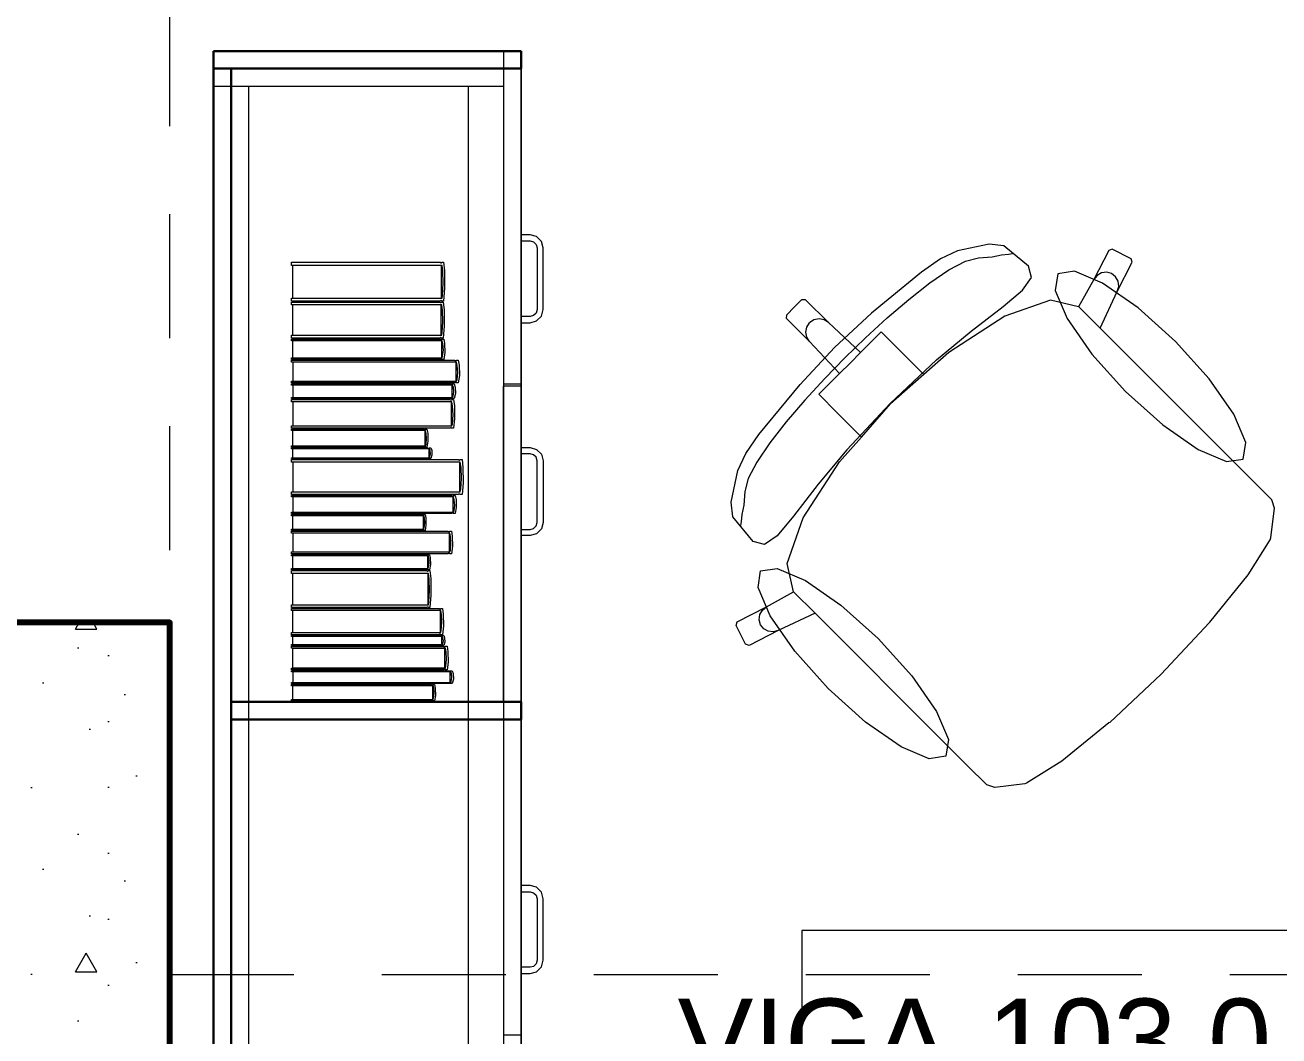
# Model space of a CAD drawing. Header units: inches. Extents: x -38 to 5698, y -33 to 92.
# Drawn here: x 129.905 to 131.331, y 30.13 to 31.279 of the extents above; entities that cross this region are included whole.
import ezdxf

# ---------------------------------------------------------------- set-up
doc = ezdxf.new("R2010")
doc.units = ezdxf.units.IN
doc.header["$MEASUREMENT"] = 0
doc.set_wipeout_variables(frame=1)
doc.linetypes.add('Hidden Line', pattern=[0.195611, 0.141111, -0.0545])
doc.linetypes.add('Wipeout_Contour', pattern=[1, 0, -1])
for name, color, linetype in [('02 _ ARQ _ ZON _ Espacio.3D', 7, 'Continuous'), ('08 _ STR _ EXT _ 06 Columnas', 7, 'Continuous'), ('08 _ STR _ EXT _ 09 Vigas', 7, 'Continuous'), ('Interior - Mobiliario', 7, 'Continuous'), ('Notas - Etiquetas', 251, 'Continuous')]:
    doc.layers.add(name, color=color, linetype=linetype)
doc.styles.add('Estilo_Generado_4', font='swisse.ttf')

msp = doc.modelspace()

# ---------------------------------------------------------------- hatches: boundary and pattern name
at = {"layer": '08 _ STR _ EXT _ 06 Columnas', "linetype": 'Continuous', "lineweight": 9}
h = msp.add_hatch(dxfattribs=at)
h.set_pattern_fill('HORMIGÓN_EN_MASA_0002', style=0, pattern_type=2)
h.set_pattern_definition([(0, (92.5, 3e-09), (0, 0.3897114), [0.024375, -0.200625]), (0, (92.6125, 0.19486), (0, 0.3897114), [0.024375, -0.200625]), (60, (92.5, 3e-09), (-0.3375, 0.1948557), [0.024375, -0.200625]), (60, (92.725, 3e-09), (-0.3375, 0.1948557), [0.024375, -0.200625]), (120, (92.5244, 3e-09), (0.3375, 0.1948557), [0.024375, -0.200625]), (120, (92.7494, 3e-09), (0.3375, 0.1948557), [0.024375, -0.200625]), (0, (92.500015, 0.0375), (0, 0.075), [0, -0.075, 0, -0.1125]), (45, (92.537515, 0.0375), (-0.05303301, 0.05303301), [0, -0.05625, 0, -0.09375])])
h.paths.add_polyline_path([(129.57, 29.7), (130.07, 29.7), (130.07, 30.6), (129.57, 30.6)])

# ---------------------------------------------------------------- linework, layer by layer
at = {"layer": '02 _ ARQ _ ZON _ Espacio.3D', "color": 254, "linetype": 'Continuous', "lineweight": 0, "flags": 128}
msp.add_lwpolyline([(136.57, 39.4), (130.07, 39.4), (130.07, 39), (129.57, 39), (129.57, 39.4), (129.37, 39.4), (129.37, 39.65), (126.5479, 39.65), (126.5479, 39.4), (123.07, 39.4), (123.07, 39), (122.845, 39), (122.845, 30.6), (123.07, 30.6), (123.07, 30.1999), (123.07, 29.75), (129.57, 29.75), (129.57, 30.6), (130.07, 30.6), (130.07, 29.75), (135.97, 29.75)], dxfattribs=at)
at = {"layer": '08 _ STR _ EXT _ 06 Columnas', "color": 7, "linetype": 'Continuous', "lineweight": 80, "flags": 128}
msp.add_lwpolyline([(129.57, 29.7), (130.07, 29.7), (130.07, 30.6), (129.57, 30.6)], close=True, dxfattribs=at)
at = {"layer": '08 _ STR _ EXT _ 09 Vigas', "color": 251, "linetype": 'Hidden Line', "lineweight": 13}
msp.add_line((130.07, 30.2), (130.07, 39.4), dxfattribs=at)
at = {"layer": 'Interior - Mobiliario', "color": 175, "linetype": 'Continuous', "lineweight": 13}
for p, q in [((130.1396, 31.23), (130.4496, 31.23)), ((130.1396, 29.77), (130.1396, 31.23)), ((130.4496, 31.23), (130.4496, 29.77)), ((130.1596, 31.21), (130.4096, 31.21)), ((130.4096, 31.21), (130.4496, 31.21)), ((130.4796, 31.041), (130.4696, 31.041)), ((130.4696, 31.041), (130.4696, 31.034)), ((130.4696, 31.034), (130.4796, 31.034)), ((130.4871, 31.039), (130.4796, 31.041)), ((130.4796, 31.034), (130.4836, 31.0329)), ((130.4836, 31.0329), (130.4865, 31.03)), ((130.4865, 31.03), (130.4876, 31.026)), ((130.4926, 31.0335), (130.4871, 31.039)), ((130.4946, 31.026), (130.4926, 31.0335)), ((131.0018, 31.0304), (130.9656, 31.0226)), ((131.0185, 31.0285), (131.0018, 31.0304)), ((130.4876, 31.026), (130.4876, 30.956)), ((130.4946, 30.956), (130.4946, 31.026)), ((130.9656, 31.0226), (130.9464, 31.0136)), ((130.9748, 31.011), (130.9896, 31.0149)), ((130.9896, 31.0149), (131.005, 31.016)), ((131.005, 31.016), (131.0158, 31.0181)), ((131.0158, 31.0181), (131.0238, 31.0189)), ((131.0464, 31.0053), (131.0185, 31.0285)), ((131.0238, 31.0189), (131.0283, 31.0197)), ((131.1377, 31.0233), (131.1208, 30.9902)), ((131.1418, 31.0247), (131.1377, 31.0233)), ((131.1632, 31.0138), (131.1418, 31.0247)), ((130.2083, 31.0062), (130.2083, 31.0097)), ((130.2083, 31.0097), (130.3774, 31.0097)), ((130.3795, 31.0062), (130.2083, 31.0062)), ((130.21, 30.9691), (130.21, 31.0062)), ((130.3774, 31.0097), (130.3776, 31.0095)), ((130.3776, 31.0095), (130.3778, 31.0092)), ((130.3778, 31.0092), (130.378, 31.0091)), ((130.378, 31.0091), (130.3783, 31.009)), ((130.3783, 31.009), (130.3785, 31.009)), ((130.3785, 31.009), (130.3788, 31.0091)), ((130.3786, 31.0062), (130.3786, 30.9691)), ((130.3788, 31.0091), (130.379, 31.0093)), ((130.379, 31.0093), (130.3792, 31.0096)), ((130.3792, 31.0096), (130.3793, 31.0097)), ((130.3793, 31.0097), (130.3812, 31.0097)), ((130.3803, 30.9996), (130.3795, 31.0062)), ((130.3812, 31.0097), (130.3822, 31)), ((130.9464, 31.0136), (130.9247, 30.9987)), ((130.9342, 30.9862), (130.956, 31.001)), ((130.956, 31.001), (130.9748, 31.011)), ((131.0498, 30.9924), (131.0464, 31.0053)), ((131.1475, 30.9767), (131.1645, 31.0098)), ((131.1645, 31.0098), (131.1632, 31.0138)), ((130.3807, 30.986), (130.3803, 30.9996)), ((130.3822, 31), (130.3824, 30.9803)), ((130.9247, 30.9987), (130.868, 30.9519)), ((130.9104, 30.9676), (130.9342, 30.9862)), ((131.0398, 30.9781), (131.0498, 30.9924)), ((131.1208, 30.9902), (131.1034, 30.9592)), ((131.1244, 30.9948), (131.1208, 30.9902)), ((131.1295, 30.9977), (131.1244, 30.9948)), ((131.1354, 30.9984), (131.1295, 30.9977)), ((131.141, 30.9969), (131.1354, 30.9984)), ((131.1456, 30.9933), (131.141, 30.9969)), ((131.1484, 30.9882), (131.1456, 30.9933)), ((131.1491, 30.9824), (131.1484, 30.9882)), ((130.3795, 30.9691), (130.38, 30.9724)), ((130.38, 30.9724), (130.3807, 30.986)), ((130.3824, 30.9803), (130.3812, 30.9655)), ((131.0175, 30.9595), (131.0398, 30.9781)), ((131.1279, 30.9349), (131.1475, 30.9767)), ((131.1475, 30.9767), (131.1491, 30.9824)), ((130.2083, 30.9655), (130.2083, 30.9691)), ((130.2083, 30.9691), (130.3795, 30.9691)), ((130.3774, 30.9655), (130.2083, 30.9655)), ((130.2083, 30.9612), (130.2083, 30.9645)), ((130.2083, 30.9645), (130.3771, 30.9645)), ((130.3791, 30.9612), (130.2083, 30.9612)), ((130.21, 30.9267), (130.21, 30.9612)), ((130.3771, 30.9645), (130.3772, 30.9643)), ((130.3772, 30.9643), (130.3775, 30.9641)), ((130.3775, 30.9657), (130.3774, 30.9655)), ((130.3777, 30.966), (130.3775, 30.9657)), ((130.3775, 30.9641), (130.3777, 30.9639)), ((130.378, 30.9662), (130.3777, 30.966)), ((130.3777, 30.9639), (130.3779, 30.9639)), ((130.3779, 30.9639), (130.3782, 30.9639)), ((130.3782, 30.9663), (130.378, 30.9662)), ((130.3785, 30.9663), (130.3782, 30.9663)), ((130.3782, 30.9639), (130.3784, 30.964)), ((130.3783, 30.9612), (130.3783, 30.9267)), ((130.3784, 30.964), (130.3787, 30.9641)), ((130.3787, 30.9662), (130.3785, 30.9663)), ((130.379, 30.966), (130.3787, 30.9662)), ((130.3787, 30.9641), (130.3789, 30.9644)), ((130.3789, 30.9644), (130.379, 30.9645)), ((130.3792, 30.9658), (130.379, 30.966)), ((130.379, 30.9645), (130.3809, 30.9645)), ((130.3799, 30.9551), (130.3791, 30.9612)), ((130.3793, 30.9655), (130.3792, 30.9658)), ((130.3812, 30.9655), (130.3793, 30.9655)), ((130.3809, 30.9645), (130.3818, 30.9555)), ((130.7715, 30.9501), (130.78, 30.9586)), ((130.7885, 30.9671), (130.78, 30.9586)), ((130.7928, 30.9672), (130.7885, 30.9671)), ((130.8189, 30.9411), (130.7928, 30.9672)), ((130.8856, 30.9464), (130.9104, 30.9676)), ((130.9813, 30.9315), (131.0175, 30.9595)), ((131.0715, 30.9667), (131.0195, 30.9483)), ((131.1034, 30.9592), (131.0715, 30.9667)), ((131.1037, 30.9592), (131.1034, 30.9592)), ((131.1037, 30.9592), (131.1279, 30.9349)), ((130.3804, 30.9424), (130.3799, 30.9551)), ((130.3818, 30.9555), (130.382, 30.9371)), ((130.4796, 30.948), (130.4696, 30.948)), ((130.4696, 30.948), (130.4696, 30.941)), ((130.4836, 30.9491), (130.4796, 30.948)), ((130.4865, 30.952), (130.4836, 30.9491)), ((130.4876, 30.956), (130.4865, 30.952)), ((130.4871, 30.943), (130.4926, 30.9485)), ((130.4926, 30.9485), (130.4946, 30.956)), ((130.7714, 30.9458), (130.7715, 30.9501)), ((130.7975, 30.9197), (130.7714, 30.9458)), ((130.8025, 30.9442), (130.7976, 30.941)), ((130.8083, 30.9454), (130.8025, 30.9442)), ((130.814, 30.9443), (130.8083, 30.9454)), ((130.8189, 30.9411), (130.814, 30.9443)), ((130.868, 30.9519), (130.8258, 30.9128)), ((130.861, 30.9239), (130.8856, 30.9464)), ((131.0195, 30.9483), (130.9557, 30.907)), ((130.3791, 30.9267), (130.3797, 30.9298)), ((130.3797, 30.9298), (130.3804, 30.9424)), ((130.382, 30.9371), (130.3809, 30.9234)), ((130.4696, 30.941), (130.4796, 30.941)), ((130.4796, 30.941), (130.4871, 30.943)), ((130.7932, 30.9303), (130.7943, 30.9361)), ((130.7943, 30.9246), (130.7932, 30.9303)), ((130.7943, 30.9361), (130.7976, 30.941)), ((130.8554, 30.9071), (130.8189, 30.9411)), ((130.879, 30.9307), (130.8554, 30.9071)), ((130.9002, 30.9096), (130.879, 30.9307)), ((130.942, 30.8988), (130.9813, 30.9315)), ((131.2758, 30.7871), (131.1279, 30.9349)), ((130.2083, 30.9234), (130.2083, 30.9267)), ((130.2083, 30.9267), (130.3791, 30.9267)), ((130.3771, 30.9234), (130.2083, 30.9234)), ((130.2083, 30.9205), (130.2083, 30.9224)), ((130.2083, 30.9224), (130.3777, 30.9224)), ((130.3797, 30.9205), (130.2083, 30.9205)), ((130.21, 30.9011), (130.21, 30.9205)), ((130.3772, 30.9235), (130.3771, 30.9234)), ((130.3774, 30.9238), (130.3772, 30.9235)), ((130.3776, 30.924), (130.3774, 30.9238)), ((130.3779, 30.9241), (130.3776, 30.924)), ((130.3777, 30.9224), (130.3778, 30.9223)), ((130.3778, 30.9223), (130.378, 30.9221)), ((130.3781, 30.9241), (130.3779, 30.9241)), ((130.378, 30.9221), (130.3783, 30.922)), ((130.3784, 30.924), (130.3781, 30.9241)), ((130.3783, 30.922), (130.3785, 30.922)), ((130.3786, 30.9238), (130.3784, 30.924)), ((130.3785, 30.922), (130.3788, 30.922)), ((130.3789, 30.9236), (130.3786, 30.9238)), ((130.3788, 30.922), (130.379, 30.9221)), ((130.379, 30.9234), (130.3789, 30.9236)), ((130.3789, 30.9205), (130.3789, 30.9011)), ((130.3809, 30.9234), (130.379, 30.9234)), ((130.379, 30.9221), (130.3793, 30.9222)), ((130.3793, 30.9222), (130.3795, 30.9223)), ((130.3795, 30.9223), (130.3796, 30.9224)), ((130.3796, 30.9224), (130.3815, 30.9224)), ((130.3805, 30.9171), (130.3797, 30.9205)), ((130.381, 30.91), (130.3805, 30.9171)), ((130.3815, 30.9224), (130.3824, 30.9173)), ((130.3824, 30.9173), (130.3826, 30.907)), ((130.7975, 30.9197), (130.7943, 30.9246)), ((130.8315, 30.8832), (130.7975, 30.9197)), ((130.8375, 30.9011), (130.861, 30.9239)), ((130.2083, 30.8993), (130.2083, 30.9011)), ((130.2083, 30.9011), (130.3797, 30.9011)), ((130.3797, 30.9011), (130.3802, 30.9029)), ((130.3802, 30.9029), (130.381, 30.91)), ((130.3826, 30.907), (130.3815, 30.8993)), ((130.7867, 30.8706), (130.8258, 30.9128)), ((130.8375, 30.9011), (130.8147, 30.8776)), ((130.8554, 30.9071), (130.8435, 30.8951)), ((130.9276, 30.8822), (130.9002, 30.9096)), ((130.9557, 30.907), (130.9276, 30.8822)), ((130.3777, 30.8993), (130.2083, 30.8993)), ((130.2083, 30.8962), (130.2083, 30.8983)), ((130.2083, 30.8983), (130.3938, 30.8983)), ((130.3961, 30.8962), (130.2083, 30.8962)), ((130.2102, 30.8746), (130.2102, 30.8962)), ((130.3778, 30.8994), (130.3777, 30.8993)), ((130.378, 30.8995), (130.3778, 30.8994)), ((130.3782, 30.8996), (130.378, 30.8995)), ((130.3785, 30.8997), (130.3782, 30.8996)), ((130.3787, 30.8997), (130.3785, 30.8997)), ((130.379, 30.8996), (130.3787, 30.8997)), ((130.3792, 30.8995), (130.379, 30.8996)), ((130.3794, 30.8994), (130.3792, 30.8995)), ((130.3796, 30.8993), (130.3794, 30.8994)), ((130.3815, 30.8993), (130.3796, 30.8993)), ((130.3938, 30.8983), (130.3939, 30.8982)), ((130.3939, 30.8982), (130.3942, 30.898)), ((130.3942, 30.898), (130.3945, 30.8979)), ((130.3945, 30.8979), (130.3947, 30.8979)), ((130.3947, 30.8979), (130.395, 30.8979)), ((130.395, 30.8979), (130.3953, 30.8979)), ((130.3951, 30.8962), (130.3951, 30.8746)), ((130.3953, 30.8979), (130.3955, 30.898)), ((130.3955, 30.898), (130.3958, 30.8982)), ((130.3958, 30.8982), (130.3959, 30.8983)), ((130.3959, 30.8983), (130.398, 30.8983)), ((130.3969, 30.8924), (130.3961, 30.8962)), ((130.3974, 30.8845), (130.3969, 30.8924)), ((130.398, 30.8983), (130.399, 30.8926)), ((130.399, 30.8926), (130.3992, 30.8811)), ((130.8315, 30.8832), (130.8435, 30.8951)), ((130.8893, 30.8493), (130.942, 30.8988)), ((130.2083, 30.8725), (130.2083, 30.8746)), ((130.2083, 30.8746), (130.3961, 30.8746)), ((130.3938, 30.8725), (130.2083, 30.8725)), ((130.3939, 30.8726), (130.3938, 30.8725)), ((130.3941, 30.8728), (130.3939, 30.8726)), ((130.3944, 30.8729), (130.3941, 30.8728)), ((130.3947, 30.873), (130.3944, 30.8729)), ((130.395, 30.873), (130.3947, 30.873)), ((130.3952, 30.8729), (130.395, 30.873)), ((130.3955, 30.8728), (130.3952, 30.8729)), ((130.3957, 30.8727), (130.3955, 30.8728)), ((130.3959, 30.8725), (130.3957, 30.8727)), ((130.398, 30.8725), (130.3959, 30.8725)), ((130.3961, 30.8746), (130.3966, 30.8766)), ((130.3966, 30.8766), (130.3974, 30.8845)), ((130.3992, 30.8811), (130.398, 30.8725)), ((130.8147, 30.8776), (130.7922, 30.853)), ((130.8079, 30.8596), (130.8315, 30.8832)), ((130.9276, 30.8822), (130.8897, 30.8489)), ((130.2083, 30.8702), (130.2083, 30.8715)), ((130.2083, 30.8715), (130.3893, 30.8715)), ((130.3916, 30.8702), (130.2083, 30.8702)), ((130.2101, 30.8561), (130.2101, 30.8702)), ((130.3893, 30.8715), (130.3895, 30.8715)), ((130.3895, 30.8715), (130.3897, 30.8714)), ((130.3897, 30.8714), (130.39, 30.8713)), ((130.39, 30.8713), (130.3903, 30.8713)), ((130.3903, 30.8713), (130.3905, 30.8713)), ((130.3905, 30.8713), (130.3908, 30.8713)), ((130.3906, 30.8702), (130.3906, 30.8561)), ((130.3908, 30.8713), (130.3911, 30.8714)), ((130.3911, 30.8714), (130.3913, 30.8715)), ((130.3913, 30.8715), (130.3914, 30.8715)), ((130.3914, 30.8715), (130.3934, 30.8715)), ((130.3924, 30.8677), (130.3916, 30.8702)), ((130.3921, 30.8574), (130.3929, 30.8625)), ((130.3929, 30.8625), (130.3924, 30.8677)), ((130.3934, 30.8715), (130.3944, 30.8679)), ((130.3947, 30.8604), (130.3934, 30.8548)), ((130.3944, 30.8679), (130.3947, 30.8604)), ((130.4696, 30.871), (130.4496, 30.871)), ((130.4696, 30.869), (130.4496, 30.869)), ((130.7398, 30.8139), (130.7867, 30.8706)), ((130.829, 30.8384), (130.8079, 30.8596)), ((130.2083, 30.8548), (130.2083, 30.8561)), ((130.2083, 30.8561), (130.3916, 30.8561)), ((130.3893, 30.8548), (130.2083, 30.8548)), ((130.2083, 30.8512), (130.2083, 30.8538)), ((130.2083, 30.8538), (130.3886, 30.8538)), ((130.3908, 30.8512), (130.2083, 30.8512)), ((130.2101, 30.8236), (130.2101, 30.8512)), ((130.3886, 30.8538), (130.3887, 30.8536)), ((130.3887, 30.8536), (130.3889, 30.8534)), ((130.3889, 30.8534), (130.3892, 30.8533)), ((130.3892, 30.8533), (130.3895, 30.8532)), ((130.3895, 30.8548), (130.3893, 30.8548)), ((130.3897, 30.855), (130.3895, 30.8548)), ((130.3895, 30.8532), (130.3897, 30.8532)), ((130.3899, 30.855), (130.3897, 30.855)), ((130.3897, 30.8532), (130.39, 30.8533)), ((130.3898, 30.8512), (130.3898, 30.8236)), ((130.3902, 30.8551), (130.3899, 30.855)), ((130.39, 30.8533), (130.3903, 30.8535)), ((130.3905, 30.8551), (130.3902, 30.8551)), ((130.3903, 30.8535), (130.3905, 30.8537)), ((130.3908, 30.855), (130.3905, 30.8551)), ((130.3905, 30.8537), (130.3906, 30.8538)), ((130.3906, 30.8538), (130.3926, 30.8538)), ((130.391, 30.855), (130.3908, 30.855)), ((130.3916, 30.8462), (130.3908, 30.8512)), ((130.3912, 30.8549), (130.391, 30.855)), ((130.3914, 30.8548), (130.3912, 30.8549)), ((130.3934, 30.8548), (130.3914, 30.8548)), ((130.3916, 30.8561), (130.3921, 30.8574)), ((130.3921, 30.8362), (130.3916, 30.8462)), ((130.3926, 30.8538), (130.3936, 30.8466)), ((130.3936, 30.8466), (130.3938, 30.8319)), ((130.7922, 30.853), (130.771, 30.8282)), ((130.8893, 30.8493), (130.8398, 30.7966)), ((130.8564, 30.811), (130.8897, 30.8489)), ((130.3913, 30.8261), (130.3921, 30.8362)), ((130.3938, 30.8319), (130.3926, 30.821)), ((130.8564, 30.811), (130.829, 30.8384)), ((130.2083, 30.821), (130.2083, 30.8236)), ((130.2083, 30.8236), (130.3908, 30.8236)), ((130.3886, 30.821), (130.2083, 30.821)), ((130.2083, 30.8184), (130.2083, 30.82)), ((130.2083, 30.82), (130.359, 30.82)), ((130.3608, 30.8184), (130.2083, 30.8184)), ((130.2098, 30.8012), (130.2098, 30.8184)), ((130.359, 30.82), (130.3591, 30.8199)), ((130.3591, 30.8199), (130.3593, 30.8198)), ((130.3593, 30.8198), (130.3595, 30.8197)), ((130.3595, 30.8197), (130.3598, 30.8196)), ((130.3598, 30.8196), (130.36, 30.8196)), ((130.36, 30.8196), (130.3602, 30.8197)), ((130.3601, 30.8184), (130.3601, 30.8012)), ((130.3602, 30.8197), (130.3604, 30.8198)), ((130.3604, 30.8198), (130.3606, 30.8199)), ((130.3606, 30.8199), (130.3607, 30.82)), ((130.3607, 30.82), (130.3624, 30.82)), ((130.3615, 30.8153), (130.3608, 30.8184)), ((130.3619, 30.809), (130.3615, 30.8153)), ((130.3624, 30.82), (130.3632, 30.8155)), ((130.3632, 30.8155), (130.3634, 30.8064)), ((130.3887, 30.8211), (130.3886, 30.821)), ((130.3889, 30.8213), (130.3887, 30.8211)), ((130.3891, 30.8215), (130.3889, 30.8213)), ((130.3894, 30.8215), (130.3891, 30.8215)), ((130.3897, 30.8215), (130.3894, 30.8215)), ((130.3899, 30.8215), (130.3897, 30.8215)), ((130.3902, 30.8213), (130.3899, 30.8215)), ((130.3904, 30.8212), (130.3902, 30.8213)), ((130.3906, 30.821), (130.3904, 30.8212)), ((130.3926, 30.821), (130.3906, 30.821)), ((130.3908, 30.8236), (130.3913, 30.8261)), ((130.771, 30.8282), (130.7524, 30.8044)), ((130.2083, 30.7996), (130.2083, 30.8012)), ((130.2083, 30.8012), (130.3608, 30.8012)), ((130.3608, 30.8012), (130.3613, 30.8028)), ((130.3613, 30.8028), (130.3619, 30.809)), ((130.3634, 30.8064), (130.3624, 30.7996)), ((130.7249, 30.7922), (130.7398, 30.8139)), ((130.7524, 30.8044), (130.7376, 30.7826)), ((130.8316, 30.7829), (130.8564, 30.811)), ((130.359, 30.7996), (130.2083, 30.7996)), ((130.2083, 30.7976), (130.2083, 30.7986)), ((130.2083, 30.7986), (130.3634, 30.7986)), ((130.3653, 30.7976), (130.2083, 30.7976)), ((130.2083, 30.7866), (130.2083, 30.7875)), ((130.2083, 30.7875), (130.3653, 30.7875)), ((130.3634, 30.7866), (130.2083, 30.7866)), ((130.2098, 30.7875), (130.2098, 30.7976)), ((130.3591, 30.7997), (130.359, 30.7996)), ((130.3593, 30.7998), (130.3591, 30.7997)), ((130.3595, 30.7999), (130.3593, 30.7998)), ((130.3597, 30.7999), (130.3595, 30.7999)), ((130.3599, 30.7999), (130.3597, 30.7999)), ((130.3602, 30.7999), (130.3599, 30.7999)), ((130.3604, 30.7998), (130.3602, 30.7999)), ((130.3606, 30.7997), (130.3604, 30.7998)), ((130.3607, 30.7996), (130.3606, 30.7997)), ((130.3624, 30.7996), (130.3607, 30.7996)), ((130.3634, 30.7986), (130.3635, 30.7985)), ((130.3635, 30.7866), (130.3634, 30.7866)), ((130.3635, 30.7985), (130.3637, 30.7985)), ((130.3637, 30.7867), (130.3635, 30.7866)), ((130.3637, 30.7985), (130.364, 30.7984)), ((130.3639, 30.7867), (130.3637, 30.7867)), ((130.3641, 30.7868), (130.3639, 30.7867)), ((130.364, 30.7984), (130.3642, 30.7984)), ((130.3644, 30.7868), (130.3641, 30.7868)), ((130.3642, 30.7984), (130.3644, 30.7984)), ((130.3644, 30.7984), (130.3647, 30.7984)), ((130.3646, 30.7867), (130.3644, 30.7868)), ((130.3645, 30.7976), (130.3645, 30.7875)), ((130.3648, 30.7867), (130.3646, 30.7867)), ((130.3647, 30.7984), (130.3649, 30.7985)), ((130.365, 30.7866), (130.3648, 30.7867)), ((130.3649, 30.7985), (130.3651, 30.7986)), ((130.3652, 30.7866), (130.365, 30.7866)), ((130.3651, 30.7986), (130.3652, 30.7986)), ((130.3652, 30.7986), (130.3669, 30.7986)), ((130.3669, 30.7866), (130.3652, 30.7866)), ((130.366, 30.7958), (130.3653, 30.7976)), ((130.3653, 30.7875), (130.3658, 30.7884)), ((130.3658, 30.7884), (130.3664, 30.7921)), ((130.3664, 30.7921), (130.366, 30.7958)), ((130.3669, 30.7986), (130.3678, 30.796)), ((130.3679, 30.7906), (130.3669, 30.7866)), ((130.3678, 30.796), (130.3679, 30.7906)), ((130.4696, 30.799), (130.4796, 30.799)), ((130.4696, 30.792), (130.4696, 30.799)), ((130.4796, 30.792), (130.4696, 30.792)), ((130.4796, 30.799), (130.4871, 30.797)), ((130.4836, 30.7909), (130.4796, 30.792)), ((130.4865, 30.788), (130.4836, 30.7909)), ((130.4876, 30.784), (130.4865, 30.788)), ((130.4871, 30.797), (130.4926, 30.7915)), ((130.4926, 30.7915), (130.4946, 30.784)), ((130.716, 30.773), (130.7249, 30.7922)), ((130.8398, 30.7966), (130.8071, 30.7573)), ((131.3013, 30.7616), (131.2758, 30.7871)), ((130.2083, 30.7824), (130.2083, 30.7856)), ((130.2083, 30.7856), (130.398, 30.7856)), ((130.4003, 30.7824), (130.2083, 30.7824)), ((130.2102, 30.7487), (130.2102, 30.7824)), ((130.398, 30.7856), (130.3982, 30.7854)), ((130.3982, 30.7854), (130.3984, 30.7851)), ((130.3984, 30.7851), (130.3987, 30.785)), ((130.3987, 30.785), (130.399, 30.7849)), ((130.399, 30.7849), (130.3993, 30.7849)), ((130.3993, 30.7849), (130.3995, 30.785)), ((130.3994, 30.7824), (130.3994, 30.7487)), ((130.3995, 30.785), (130.3998, 30.7852)), ((130.3998, 30.7852), (130.4, 30.7854)), ((130.4, 30.7854), (130.4002, 30.7856)), ((130.4002, 30.7856), (130.4023, 30.7856)), ((130.4012, 30.7764), (130.4003, 30.7824)), ((130.4017, 30.764), (130.4012, 30.7764)), ((130.4023, 30.7856), (130.4033, 30.7768)), ((130.4033, 30.7768), (130.4036, 30.7589)), ((130.4876, 30.714), (130.4876, 30.784)), ((130.4946, 30.784), (130.4946, 30.714)), ((130.7082, 30.7368), (130.716, 30.773)), ((130.7376, 30.7826), (130.7276, 30.7637)), ((130.7903, 30.7191), (130.8316, 30.7829)), ((130.4009, 30.7518), (130.4017, 30.764)), ((130.4036, 30.7589), (130.4023, 30.7455)), ((130.7276, 30.7637), (130.7237, 30.749)), ((131.3232, 30.7396), (131.3013, 30.7616)), ((130.2083, 30.7455), (130.2083, 30.7487)), ((130.2083, 30.7487), (130.4003, 30.7487)), ((130.398, 30.7455), (130.2083, 30.7455)), ((130.2083, 30.7429), (130.2083, 30.7445)), ((130.2083, 30.7445), (130.3904, 30.7445)), ((130.3904, 30.7445), (130.3906, 30.7444)), ((130.3906, 30.7444), (130.3908, 30.7443)), ((130.3908, 30.7443), (130.3911, 30.7442)), ((130.3911, 30.7442), (130.3913, 30.7442)), ((130.3913, 30.7442), (130.3916, 30.7442)), ((130.3916, 30.7442), (130.3919, 30.7442)), ((130.3919, 30.7442), (130.3921, 30.7443)), ((130.3921, 30.7443), (130.3924, 30.7444)), ((130.3924, 30.7444), (130.3925, 30.7445)), ((130.3925, 30.7445), (130.3945, 30.7445)), ((130.3945, 30.7445), (130.3955, 30.74)), ((130.3981, 30.7457), (130.398, 30.7455)), ((130.3984, 30.7459), (130.3981, 30.7457)), ((130.3986, 30.7461), (130.3984, 30.7459)), ((130.3989, 30.7462), (130.3986, 30.7461)), ((130.3992, 30.7462), (130.3989, 30.7462)), ((130.3995, 30.7461), (130.3992, 30.7462)), ((130.3997, 30.746), (130.3995, 30.7461)), ((130.4, 30.7457), (130.3997, 30.746)), ((130.4002, 30.7455), (130.4, 30.7457)), ((130.4023, 30.7455), (130.4002, 30.7455)), ((130.4003, 30.7487), (130.4009, 30.7518)), ((130.7237, 30.749), (130.7226, 30.7336)), ((130.8071, 30.7573), (130.7791, 30.7211)), ((130.3926, 30.7429), (130.2083, 30.7429)), ((130.2101, 30.7257), (130.2101, 30.7429)), ((130.3917, 30.7429), (130.3917, 30.7257)), ((130.3935, 30.7398), (130.3926, 30.7429)), ((130.3932, 30.7273), (130.394, 30.7335)), ((130.394, 30.7335), (130.3935, 30.7398)), ((130.3957, 30.7309), (130.3945, 30.7241)), ((130.3955, 30.74), (130.3957, 30.7309)), ((130.7101, 30.7201), (130.7082, 30.7368)), ((130.7226, 30.7336), (130.7205, 30.7228)), ((131.3221, 30.6964), (131.3261, 30.7303)), ((131.3261, 30.7303), (131.3232, 30.7396)), ((130.2083, 30.7241), (130.2083, 30.7257)), ((130.2083, 30.7257), (130.3926, 30.7257)), ((130.3904, 30.7241), (130.2083, 30.7241)), ((130.2083, 30.7216), (130.2083, 30.7231)), ((130.2083, 30.7231), (130.3569, 30.7231)), ((130.3587, 30.7216), (130.2083, 30.7216)), ((130.2098, 30.7063), (130.2098, 30.7216)), ((130.3569, 30.7231), (130.357, 30.723)), ((130.357, 30.723), (130.3572, 30.7229)), ((130.3572, 30.7229), (130.3574, 30.7228)), ((130.3574, 30.7228), (130.3576, 30.7228)), ((130.3576, 30.7228), (130.3579, 30.7228)), ((130.3579, 30.7228), (130.3581, 30.7228)), ((130.3579, 30.7216), (130.3579, 30.7063)), ((130.3581, 30.7228), (130.3583, 30.7229)), ((130.3583, 30.7229), (130.3585, 30.723)), ((130.3585, 30.723), (130.3586, 30.7231)), ((130.3586, 30.7231), (130.3602, 30.7231)), ((130.3594, 30.7189), (130.3587, 30.7216)), ((130.3598, 30.7133), (130.3594, 30.7189)), ((130.3602, 30.7231), (130.361, 30.7191)), ((130.361, 30.7191), (130.3612, 30.7109)), ((130.3905, 30.7241), (130.3904, 30.7241)), ((130.3907, 30.7243), (130.3905, 30.7241)), ((130.391, 30.7244), (130.3907, 30.7243)), ((130.3913, 30.7244), (130.391, 30.7244)), ((130.3915, 30.7244), (130.3913, 30.7244)), ((130.3918, 30.7244), (130.3915, 30.7244)), ((130.3921, 30.7243), (130.3918, 30.7244)), ((130.3923, 30.7242), (130.3921, 30.7243)), ((130.3925, 30.7241), (130.3923, 30.7242)), ((130.3945, 30.7241), (130.3925, 30.7241)), ((130.3926, 30.7257), (130.3932, 30.7273)), ((130.7333, 30.6922), (130.7101, 30.7201)), ((130.7205, 30.7228), (130.7197, 30.7148)), ((130.7791, 30.7211), (130.7605, 30.6988)), ((130.7719, 30.6671), (130.7903, 30.7191)), ((130.2083, 30.7049), (130.2083, 30.7063)), ((130.2083, 30.7063), (130.3587, 30.7063)), ((130.3569, 30.7049), (130.2083, 30.7049)), ((130.2083, 30.7018), (130.2083, 30.7039)), ((130.2083, 30.7039), (130.3862, 30.7039)), ((130.3884, 30.7018), (130.2083, 30.7018)), ((130.2101, 30.6803), (130.2101, 30.7018)), ((130.357, 30.7049), (130.3569, 30.7049)), ((130.3572, 30.7051), (130.357, 30.7049)), ((130.3574, 30.7051), (130.3572, 30.7051)), ((130.3576, 30.7052), (130.3574, 30.7051)), ((130.3578, 30.7052), (130.3576, 30.7052)), ((130.358, 30.7051), (130.3578, 30.7052)), ((130.3582, 30.7051), (130.358, 30.7051)), ((130.3584, 30.705), (130.3582, 30.7051)), ((130.3586, 30.7049), (130.3584, 30.705)), ((130.3602, 30.7049), (130.3586, 30.7049)), ((130.3587, 30.7063), (130.3591, 30.7077)), ((130.3591, 30.7077), (130.3598, 30.7133)), ((130.3612, 30.7109), (130.3602, 30.7049)), ((130.3862, 30.7039), (130.3864, 30.7037)), ((130.3864, 30.7037), (130.3866, 30.7036)), ((130.3866, 30.7036), (130.3869, 30.7035)), ((130.3869, 30.7035), (130.3872, 30.7034)), ((130.3872, 30.7034), (130.3874, 30.7034)), ((130.3874, 30.7034), (130.3877, 30.7035)), ((130.3875, 30.7018), (130.3875, 30.6803)), ((130.3877, 30.7035), (130.3879, 30.7036)), ((130.3879, 30.7036), (130.3882, 30.7038)), ((130.3882, 30.7038), (130.3883, 30.7039)), ((130.3883, 30.7039), (130.3902, 30.7039)), ((130.3893, 30.698), (130.3884, 30.7018)), ((130.3902, 30.7039), (130.3912, 30.6982)), ((130.4696, 30.706), (130.4796, 30.706)), ((130.4696, 30.699), (130.4696, 30.706)), ((130.4796, 30.706), (130.4836, 30.7071)), ((130.4871, 30.701), (130.4796, 30.699)), ((130.4836, 30.7071), (130.4865, 30.71)), ((130.4865, 30.71), (130.4876, 30.714)), ((130.4926, 30.7065), (130.4871, 30.701)), ((130.4946, 30.714), (130.4926, 30.7065)), ((130.7197, 30.7148), (130.7189, 30.7103)), ((130.389, 30.6822), (130.3897, 30.6901)), ((130.3897, 30.6901), (130.3893, 30.698)), ((130.3915, 30.6868), (130.3902, 30.6782)), ((130.3912, 30.6982), (130.3915, 30.6868)), ((130.4796, 30.699), (130.4696, 30.699)), ((130.7462, 30.6888), (130.7333, 30.6922)), ((130.7605, 30.6988), (130.7462, 30.6888)), ((131.2963, 30.6542), (131.3212, 30.6943)), ((131.3212, 30.6943), (131.3221, 30.6964)), ((130.2083, 30.6782), (130.2083, 30.6803)), ((130.2083, 30.6803), (130.3884, 30.6803)), ((130.3862, 30.6782), (130.2083, 30.6782)), ((130.2083, 30.6759), (130.2083, 30.6772)), ((130.2083, 30.6772), (130.3619, 30.6772)), ((130.3637, 30.6759), (130.2083, 30.6759)), ((130.2098, 30.6616), (130.2098, 30.6759)), ((130.3619, 30.6772), (130.362, 30.6771)), ((130.362, 30.6771), (130.3622, 30.677)), ((130.3622, 30.677), (130.3624, 30.677)), ((130.3624, 30.677), (130.3626, 30.6769)), ((130.3626, 30.6769), (130.3629, 30.6769)), ((130.3629, 30.6769), (130.3631, 30.677)), ((130.363, 30.6759), (130.363, 30.6616)), ((130.3631, 30.677), (130.3633, 30.677)), ((130.3633, 30.677), (130.3635, 30.6772)), ((130.3635, 30.6772), (130.3636, 30.6772)), ((130.3636, 30.6772), (130.3653, 30.6772)), ((130.3645, 30.6733), (130.3637, 30.6759)), ((130.3649, 30.6681), (130.3645, 30.6733)), ((130.3653, 30.6772), (130.3662, 30.6735)), ((130.3662, 30.6735), (130.3664, 30.6659)), ((130.3864, 30.6783), (130.3862, 30.6782)), ((130.3866, 30.6785), (130.3864, 30.6783)), ((130.3868, 30.6786), (130.3866, 30.6785)), ((130.3871, 30.6786), (130.3868, 30.6786)), ((130.3874, 30.6786), (130.3871, 30.6786)), ((130.3876, 30.6786), (130.3874, 30.6786)), ((130.3879, 30.6785), (130.3876, 30.6786)), ((130.3881, 30.6784), (130.3879, 30.6785)), ((130.3883, 30.6782), (130.3881, 30.6784)), ((130.3902, 30.6782), (130.3883, 30.6782)), ((130.3884, 30.6803), (130.389, 30.6822)), ((130.2083, 30.6602), (130.2083, 30.6616)), ((130.2083, 30.6616), (130.3637, 30.6616)), ((130.3619, 30.6602), (130.2083, 30.6602)), ((130.2083, 30.6559), (130.2083, 30.6592)), ((130.2083, 30.6592), (130.3622, 30.6592)), ((130.362, 30.6603), (130.3619, 30.6602)), ((130.3621, 30.6604), (130.362, 30.6603)), ((130.3624, 30.6605), (130.3621, 30.6604)), ((130.3622, 30.6592), (130.3624, 30.659)), ((130.3626, 30.6605), (130.3624, 30.6605)), ((130.3624, 30.659), (130.3626, 30.6588)), ((130.3628, 30.6605), (130.3626, 30.6605)), ((130.3626, 30.6588), (130.3628, 30.6586)), ((130.3631, 30.6605), (130.3628, 30.6605)), ((130.3628, 30.6586), (130.363, 30.6585)), ((130.363, 30.6585), (130.3633, 30.6585)), ((130.3633, 30.6604), (130.3631, 30.6605)), ((130.3635, 30.6603), (130.3633, 30.6604)), ((130.3633, 30.6585), (130.3635, 30.6586)), ((130.3636, 30.6602), (130.3635, 30.6603)), ((130.3635, 30.6586), (130.3637, 30.6588)), ((130.3653, 30.6602), (130.3636, 30.6602)), ((130.3637, 30.6616), (130.3642, 30.6629)), ((130.3637, 30.6588), (130.3639, 30.6591)), ((130.3639, 30.6591), (130.364, 30.6592)), ((130.364, 30.6592), (130.3657, 30.6592)), ((130.3642, 30.6629), (130.3649, 30.6681)), ((130.3664, 30.6659), (130.3653, 30.6602)), ((130.3657, 30.6592), (130.3666, 30.65)), ((130.7794, 30.6351), (130.7719, 30.6671)), ((130.3641, 30.6559), (130.2083, 30.6559)), ((130.2098, 30.6204), (130.2098, 30.6559)), ((130.3633, 30.6559), (130.3633, 30.6204)), ((130.3648, 30.6495), (130.3641, 30.6559)), ((130.3652, 30.6366), (130.3648, 30.6495)), ((130.3666, 30.65), (130.3668, 30.6311)), ((131.2527, 30.6006), (131.2963, 30.6542)), ((130.3646, 30.6236), (130.3652, 30.6366)), ((130.3668, 30.6311), (130.3657, 30.617)), ((130.7484, 30.6178), (130.7794, 30.6351)), ((130.7794, 30.6349), (130.7794, 30.6351)), ((130.7794, 30.6349), (130.8037, 30.6107)), ((130.2083, 30.617), (130.2083, 30.6204)), ((130.2083, 30.6204), (130.3641, 30.6204)), ((130.3622, 30.617), (130.2083, 30.617)), ((130.2083, 30.6137), (130.2083, 30.616)), ((130.2083, 30.616), (130.3761, 30.616)), ((130.3623, 30.6172), (130.3622, 30.617)), ((130.3625, 30.6175), (130.3623, 30.6172)), ((130.3627, 30.6176), (130.3625, 30.6175)), ((130.363, 30.6177), (130.3627, 30.6176)), ((130.3632, 30.6177), (130.363, 30.6177)), ((130.3634, 30.6177), (130.3632, 30.6177)), ((130.3637, 30.6175), (130.3634, 30.6177)), ((130.3639, 30.6173), (130.3637, 30.6175)), ((130.364, 30.617), (130.3639, 30.6173)), ((130.3657, 30.617), (130.364, 30.617)), ((130.3641, 30.6204), (130.3646, 30.6236)), ((130.3761, 30.616), (130.3762, 30.6159)), ((130.3762, 30.6159), (130.3765, 30.6157)), ((130.3765, 30.6157), (130.3767, 30.6156)), ((130.3767, 30.6156), (130.3769, 30.6155)), ((130.3769, 30.6155), (130.3772, 30.6156)), ((130.3772, 30.6156), (130.3774, 30.6156)), ((130.3774, 30.6156), (130.3777, 30.6157)), ((130.3777, 30.6157), (130.3779, 30.6159)), ((130.3779, 30.6159), (130.378, 30.616)), ((130.378, 30.616), (130.3799, 30.616)), ((130.3799, 30.616), (130.3808, 30.6095)), ((130.7153, 30.6009), (130.7484, 30.6178)), ((130.7438, 30.6142), (130.7484, 30.6178)), ((130.3781, 30.6137), (130.2083, 30.6137)), ((130.21, 30.5886), (130.21, 30.6137)), ((130.3773, 30.6137), (130.3773, 30.5886)), ((130.3789, 30.6092), (130.3781, 30.6137)), ((130.3794, 30.6), (130.3789, 30.6092)), ((130.3808, 30.6095), (130.381, 30.5962)), ((130.7401, 30.6032), (130.7409, 30.6091)), ((130.7417, 30.5976), (130.7401, 30.6032)), ((130.7409, 30.6091), (130.7438, 30.6142)), ((130.8037, 30.6107), (130.7619, 30.5911)), ((130.9515, 30.4628), (130.8037, 30.6107)), ((130.2083, 30.5862), (130.2083, 30.5886)), ((130.2083, 30.5886), (130.3781, 30.5886)), ((130.3781, 30.5886), (130.3786, 30.5909)), ((130.3786, 30.5909), (130.3794, 30.6)), ((130.381, 30.5962), (130.3799, 30.5862)), ((130.7139, 30.5968), (130.7153, 30.6009)), ((130.7248, 30.5754), (130.7139, 30.5968)), ((130.7619, 30.5911), (130.7288, 30.5741)), ((130.7453, 30.593), (130.7417, 30.5976)), ((130.7504, 30.5902), (130.7453, 30.593)), ((130.7562, 30.5895), (130.7504, 30.5902)), ((130.7619, 30.5911), (130.7562, 30.5895)), ((131.1972, 30.5414), (131.252, 30.5997)), ((131.252, 30.5997), (131.2527, 30.6006)), ((130.3761, 30.5862), (130.2083, 30.5862)), ((130.2083, 30.5843), (130.2083, 30.5852)), ((130.2083, 30.5852), (130.3777, 30.5852)), ((130.3798, 30.5843), (130.2083, 30.5843)), ((130.2083, 30.5741), (130.2083, 30.575)), ((130.2083, 30.575), (130.3798, 30.575)), ((130.3777, 30.5741), (130.2083, 30.5741)), ((130.2083, 30.5709), (130.2083, 30.5731)), ((130.2083, 30.5731), (130.3813, 30.5731)), ((130.21, 30.575), (130.21, 30.5843)), ((130.3762, 30.5863), (130.3761, 30.5862)), ((130.3764, 30.5865), (130.3762, 30.5863)), ((130.3766, 30.5866), (130.3764, 30.5865)), ((130.3769, 30.5867), (130.3766, 30.5866)), ((130.3771, 30.5867), (130.3769, 30.5867)), ((130.3774, 30.5867), (130.3771, 30.5867)), ((130.3776, 30.5865), (130.3774, 30.5867)), ((130.3778, 30.5864), (130.3776, 30.5865)), ((130.3777, 30.5852), (130.3779, 30.5851)), ((130.3778, 30.5741), (130.3777, 30.5741)), ((130.378, 30.5862), (130.3778, 30.5864)), ((130.378, 30.5742), (130.3778, 30.5741)), ((130.3779, 30.5851), (130.3781, 30.5851)), ((130.3799, 30.5862), (130.378, 30.5862)), ((130.3783, 30.5743), (130.378, 30.5742)), ((130.3781, 30.5851), (130.3783, 30.585)), ((130.3783, 30.585), (130.3786, 30.585)), ((130.3785, 30.5743), (130.3783, 30.5743)), ((130.3788, 30.5743), (130.3785, 30.5743)), ((130.3786, 30.585), (130.3788, 30.585)), ((130.3788, 30.585), (130.3791, 30.5851)), ((130.379, 30.5743), (130.3788, 30.5743)), ((130.3789, 30.5843), (130.3789, 30.575)), ((130.3793, 30.5742), (130.379, 30.5743)), ((130.3791, 30.5851), (130.3793, 30.5851)), ((130.3793, 30.5851), (130.3795, 30.5852)), ((130.3795, 30.5742), (130.3793, 30.5742)), ((130.3795, 30.5852), (130.3796, 30.5852)), ((130.3796, 30.5741), (130.3795, 30.5742)), ((130.3796, 30.5852), (130.3815, 30.5852)), ((130.3815, 30.5741), (130.3796, 30.5741)), ((130.3806, 30.5827), (130.3798, 30.5843)), ((130.3798, 30.575), (130.3803, 30.5758)), ((130.3803, 30.5758), (130.381, 30.5792)), ((130.381, 30.5792), (130.3806, 30.5827)), ((130.3813, 30.5731), (130.3814, 30.573)), ((130.3814, 30.573), (130.3817, 30.5728)), ((130.3815, 30.5852), (130.3825, 30.5828)), ((130.3827, 30.5778), (130.3815, 30.5741)), ((130.3817, 30.5728), (130.3819, 30.5727)), ((130.3819, 30.5727), (130.3822, 30.5726)), ((130.3822, 30.5726), (130.3824, 30.5727)), ((130.3824, 30.5727), (130.3827, 30.5727)), ((130.3825, 30.5828), (130.3827, 30.5778)), ((130.3827, 30.5727), (130.3829, 30.5728)), ((130.3829, 30.5728), (130.3832, 30.573)), ((130.3832, 30.573), (130.3833, 30.5731)), ((130.3833, 30.5731), (130.3852, 30.5731)), ((130.3852, 30.5731), (130.3861, 30.5672)), ((130.7288, 30.5741), (130.7248, 30.5754)), ((130.3834, 30.5709), (130.2083, 30.5709)), ((130.21, 30.5709), (130.3825, 30.5709)), ((130.21, 30.5483), (130.21, 30.5709)), ((130.3825, 30.5709), (130.3825, 30.5483)), ((130.3842, 30.5669), (130.3834, 30.5709)), ((130.3839, 30.5504), (130.3847, 30.5586)), ((130.3847, 30.5586), (130.3842, 30.5669)), ((130.3861, 30.5672), (130.3864, 30.5551)), ((130.2083, 30.5462), (130.2083, 30.5483)), ((130.2083, 30.5483), (130.3834, 30.5483)), ((130.3813, 30.5462), (130.2083, 30.5462)), ((130.2083, 30.544), (130.2083, 30.5452)), ((130.2083, 30.5452), (130.3872, 30.5452)), ((130.3825, 30.5483), (130.21, 30.5483)), ((130.3814, 30.5463), (130.3813, 30.5462)), ((130.3816, 30.5464), (130.3814, 30.5463)), ((130.3819, 30.5465), (130.3816, 30.5464)), ((130.3821, 30.5466), (130.3819, 30.5465)), ((130.3824, 30.5466), (130.3821, 30.5466)), ((130.3826, 30.5466), (130.3824, 30.5466)), ((130.3829, 30.5465), (130.3826, 30.5466)), ((130.3831, 30.5463), (130.3829, 30.5465)), ((130.3833, 30.5462), (130.3831, 30.5463)), ((130.3852, 30.5462), (130.3833, 30.5462)), ((130.3834, 30.5483), (130.3839, 30.5504)), ((130.3864, 30.5551), (130.3852, 30.5462)), ((130.3872, 30.5452), (130.3873, 30.5451)), ((130.3873, 30.5451), (130.3876, 30.545)), ((130.3876, 30.545), (130.3878, 30.545)), ((130.3878, 30.545), (130.3881, 30.5449)), ((130.3881, 30.5449), (130.3883, 30.5449)), ((130.3883, 30.5449), (130.3886, 30.545)), ((130.3886, 30.545), (130.3889, 30.545)), ((130.3889, 30.545), (130.3891, 30.5451)), ((130.3891, 30.5451), (130.3892, 30.5452)), ((130.3892, 30.5452), (130.3912, 30.5452)), ((130.3912, 30.5452), (130.3922, 30.542)), ((130.3894, 30.544), (130.2083, 30.544)), ((130.2083, 30.5306), (130.2083, 30.5318)), ((130.2083, 30.5318), (130.3894, 30.5318)), ((130.3872, 30.5306), (130.2083, 30.5306)), ((130.2101, 30.5318), (130.2101, 30.544)), ((130.3873, 30.5307), (130.3872, 30.5306)), ((130.3875, 30.5308), (130.3873, 30.5307)), ((130.3878, 30.5309), (130.3875, 30.5308)), ((130.388, 30.5309), (130.3878, 30.5309)), ((130.3883, 30.5309), (130.388, 30.5309)), ((130.3886, 30.5309), (130.3883, 30.5309)), ((130.3884, 30.544), (130.3884, 30.5318)), ((130.3888, 30.5308), (130.3886, 30.5309)), ((130.389, 30.5307), (130.3888, 30.5308)), ((130.3892, 30.5306), (130.389, 30.5307)), ((130.3912, 30.5306), (130.3892, 30.5306)), ((130.3902, 30.5418), (130.3894, 30.544)), ((130.3894, 30.5318), (130.3899, 30.5329)), ((130.3899, 30.5329), (130.3907, 30.5374)), ((130.3907, 30.5374), (130.3902, 30.5418)), ((130.3924, 30.5355), (130.3912, 30.5306)), ((130.3922, 30.542), (130.3924, 30.5355)), ((131.1972, 30.5414), (131.1389, 30.4866)), ((130.2083, 30.5282), (130.2083, 30.5296)), ((130.2083, 30.5296), (130.3674, 30.5296)), ((130.3693, 30.5282), (130.2083, 30.5282)), ((130.3674, 30.5296), (130.3675, 30.5295)), ((130.3675, 30.5295), (130.3677, 30.5294)), ((130.3677, 30.5294), (130.3679, 30.5294)), ((130.3679, 30.5294), (130.3682, 30.5293)), ((130.3682, 30.5293), (130.3684, 30.5293)), ((130.3684, 30.5293), (130.3686, 30.5294)), ((130.3686, 30.5294), (130.3689, 30.5295)), ((130.3689, 30.5295), (130.3691, 30.5296)), ((130.3691, 30.5296), (130.3692, 30.5296)), ((130.3692, 30.5296), (130.3709, 30.5296)), ((130.3701, 30.5254), (130.3693, 30.5282)), ((130.3705, 30.5196), (130.3701, 30.5254)), ((130.3709, 30.5296), (130.3718, 30.5256)), ((130.3718, 30.5256), (130.372, 30.5172)), ((131.138, 30.4859), (131.0844, 30.4423)), ((131.1389, 30.4866), (131.138, 30.4859)), ((130.977, 30.4373), (130.9515, 30.4628)), ((130.999, 30.4154), (130.977, 30.4373)), ((131.0844, 30.4423), (131.0443, 30.4174)), ((131.0422, 30.4165), (131.0083, 30.4125)), ((131.0443, 30.4174), (131.0422, 30.4165)), ((131.0083, 30.4125), (130.999, 30.4154)), ((130.4796, 30.301), (130.4696, 30.301)), ((130.4696, 30.301), (130.4696, 30.294)), ((130.4696, 30.294), (130.4796, 30.294)), ((130.4871, 30.299), (130.4796, 30.301)), ((130.4796, 30.294), (130.4836, 30.2929)), ((130.4836, 30.2929), (130.4865, 30.29)), ((130.4865, 30.29), (130.4876, 30.286)), ((130.4926, 30.2935), (130.4871, 30.299)), ((130.4946, 30.286), (130.4926, 30.2935)), ((130.4876, 30.286), (130.4876, 30.216)), ((130.4946, 30.216), (130.4946, 30.286)), ((130.4796, 30.208), (130.4696, 30.208)), ((130.4696, 30.208), (130.4696, 30.201)), ((130.4836, 30.2091), (130.4796, 30.208)), ((130.4796, 30.201), (130.4871, 30.203)), ((130.4865, 30.212), (130.4836, 30.2091)), ((130.4876, 30.216), (130.4865, 30.212)), ((130.4871, 30.203), (130.4926, 30.2085)), ((130.4926, 30.2085), (130.4946, 30.216)), ((130.4696, 30.201), (130.4796, 30.201)), ((130.4696, 30.131), (130.4496, 30.131))]:
    msp.add_line(p, q, dxfattribs=at)
at = {"layer": 'Interior - Mobiliario', "color": 175, "linetype": 'Continuous', "lineweight": 13, "flags": 128}
for points in [[(132.0886, 29.75), (132.0886, 31.25), (131.4886, 31.25), (131.4886, 30.25), (130.7886, 30.25), (130.7886, 29.75)], [(131.2137, 30.9198), (131.1712, 30.958), (131.1308, 30.986), (131.0988, 30.9996), (131.0799, 30.9967), (131.077, 30.9778), (131.0906, 30.9458), (131.1186, 30.9054), (131.1568, 30.8629), (131.1992, 30.8248), (131.2396, 30.7968), (131.2717, 30.7831), (131.2906, 30.786), (131.2935, 30.8049), (131.2799, 30.837), (131.2518, 30.8774)], [(130.8187, 30.5249), (130.7806, 30.5674), (130.7526, 30.6078), (130.739, 30.6398), (130.7418, 30.6587), (130.7608, 30.6616), (130.7928, 30.648), (130.8332, 30.62), (130.8757, 30.5818), (130.9138, 30.5394), (130.9418, 30.499), (130.9555, 30.4669), (130.9526, 30.448), (130.9337, 30.4451), (130.9016, 30.4587), (130.8612, 30.4868)]]:
    msp.add_lwpolyline(points, close=True, dxfattribs=at)

# ---------------------------------------------------------------- texts
at = {"layer": 'Notas - Etiquetas', "color": 8, "linetype": 'Continuous', "lineweight": 13, "insert": (130.6474, 30.1724), "char_height": 0.0925, "attachment_point": 1, "style": 'Estilo_Generado_4'}
msp.add_mtext('\\A1;{\\pql;\\fSwis721 Ex BT|b0|i0|c0|p34;VIGA-103\\fSwis721 Ex BT|b0|i0|c0|p34; \\fSwis721 Ex BT|b0|i0|c0|p34;0.90\\fSwis721 Ex BT|b0|i0|c0|p34;x\\fSwis721 Ex BT|b0|i0|c0|p34;0.50\\fSwis721 Ex BT|b0|i0|c0|p34;m}', dxfattribs=at)

# ---------------------------------------------------------------- next in the draw order: wipeouts: each hides what was drawn before it
at = {"color": 254, "linetype": 'Wipeout_Contour', "lineweight": 0, "ltscale": 3369.664268}
msp.add_wipeout([(130.4696, 30.51), (130.1396, 30.51), (130.1396, 30.49), (130.4696, 30.49)], dxfattribs=at).dxf.layer = 'Interior - Mobiliario'

# ---------------------------------------------------------------- next in the draw order: linework, layer by layer
at = {"layer": 'Interior - Mobiliario', "color": 175, "linetype": 'Continuous', "lineweight": 13}
for p, q in [((130.1596, 31.21), (130.1596, 29.79)), ((130.4096, 29.79), (130.4096, 31.21)), ((130.4496, 31.21), (130.4496, 29.79)), ((130.4496, 30.51), (130.4496, 30.869)), ((130.4696, 30.51), (130.4696, 30.869)), ((130.2099, 30.5125), (130.2099, 30.5282)), ((130.3685, 30.5282), (130.3685, 30.5125)), ((130.3698, 30.5139), (130.3705, 30.5196)), ((130.372, 30.5172), (130.3709, 30.511)), ((130.1396, 30.51), (130.4696, 30.51)), ((130.1396, 30.49), (130.1396, 30.51)), ((130.2083, 30.511), (130.2083, 30.5125)), ((130.2083, 30.5125), (130.3693, 30.5125)), ((130.3674, 30.511), (130.2083, 30.511)), ((130.3675, 30.5111), (130.3674, 30.511)), ((130.3677, 30.5112), (130.3675, 30.5111)), ((130.3679, 30.5113), (130.3677, 30.5112)), ((130.3681, 30.5113), (130.3679, 30.5113)), ((130.3684, 30.5113), (130.3681, 30.5113)), ((130.3686, 30.5113), (130.3684, 30.5113)), ((130.3688, 30.5112), (130.3686, 30.5113)), ((130.369, 30.5111), (130.3688, 30.5112)), ((130.3692, 30.511), (130.369, 30.5111)), ((130.3709, 30.511), (130.3692, 30.511)), ((130.3693, 30.5125), (130.3698, 30.5139)), ((130.4696, 30.51), (130.4496, 30.51)), ((130.4696, 30.51), (130.4696, 30.49)), ((130.4696, 30.51), (130.4696, 30.49)), ((130.4696, 30.49), (130.1396, 30.49)), ((130.4496, 30.49), (130.4496, 30.131)), ((130.4696, 30.49), (130.4496, 30.49)), ((130.4696, 30.49), (130.4696, 30.131))]:
    msp.add_line(p, q, dxfattribs=at)
at = {"layer": 'Interior - Mobiliario', "color": 175, "linetype": 'Continuous', "lineweight": 30}
for p, q in [((130.1396, 30.49), (130.1396, 30.51)), ((130.4696, 30.51), (130.1396, 30.51)), ((130.4696, 30.49), (130.4696, 30.51)), ((130.4696, 30.49), (130.1396, 30.49))]:
    msp.add_line(p, q, dxfattribs=at)

# ---------------------------------------------------------------- next in the draw order: wipeouts: each hides what was drawn before it
at = {"color": 254, "linetype": 'Wipeout_Contour', "lineweight": 0, "ltscale": 3368.965942}
msp.add_wipeout([(130.1396, 31.23), (130.1196, 31.23), (130.1196, 29.77), (130.1396, 29.77)], dxfattribs=at).dxf.layer = 'Interior - Mobiliario'

# ---------------------------------------------------------------- next in the draw order: linework, layer by layer
at = {"layer": '08 _ STR _ EXT _ 09 Vigas', "color": 251, "linetype": 'Hidden Line', "lineweight": 13}
msp.add_line((130.07, 30.2), (136.57, 30.2), dxfattribs=at)
at = {"layer": 'Interior - Mobiliario', "color": 175, "linetype": 'Continuous', "lineweight": 30}
for p, q in [((130.1196, 29.77), (130.1196, 31.23)), ((130.1396, 31.23), (130.1196, 31.23)), ((130.1396, 29.77), (130.1396, 31.23))]:
    msp.add_line(p, q, dxfattribs=at)
at = {"layer": 'Interior - Mobiliario', "color": 175, "linetype": 'Continuous', "lineweight": 13}
for p, q in [((130.1196, 31.23), (130.1396, 31.23)), ((130.1196, 29.77), (130.1196, 31.23)), ((130.1396, 31.23), (130.1396, 29.77)), ((130.1196, 31.21), (130.1596, 31.21)), ((130.1196, 29.79), (130.1196, 31.21)), ((130.1396, 30.51), (130.4696, 30.51)), ((130.1396, 30.49), (130.1396, 30.51)), ((130.4696, 30.49), (130.1396, 30.49))]:
    msp.add_line(p, q, dxfattribs=at)

# ---------------------------------------------------------------- next in the draw order: wipeouts: each hides what was drawn before it
at = {"color": 254, "linetype": 'Wipeout_Contour', "lineweight": 0, "ltscale": 3369.732761}
msp.add_wipeout([(130.4696, 31.25), (130.1196, 31.25), (130.1196, 31.23), (130.4696, 31.23)], dxfattribs=at).dxf.layer = 'Interior - Mobiliario'

# ---------------------------------------------------------------- next in the draw order: linework, layer by layer
at = {"layer": 'Interior - Mobiliario', "color": 175, "linetype": 'Continuous', "lineweight": 30}
for p, q in [((130.1196, 31.23), (130.1196, 31.25)), ((130.4696, 31.25), (130.1196, 31.25)), ((130.4696, 31.23), (130.4696, 31.25)), ((130.4696, 31.23), (130.1196, 31.23))]:
    msp.add_line(p, q, dxfattribs=at)
at = {"layer": 'Interior - Mobiliario', "color": 175, "linetype": 'Continuous', "lineweight": 13}
for p, q in [((130.1196, 31.25), (130.4696, 31.25)), ((130.1196, 31.23), (130.1196, 31.25)), ((130.1196, 31.25), (130.4496, 31.25)), ((130.1196, 31.21), (130.1196, 31.25)), ((130.4696, 31.25), (130.1196, 31.25)), ((130.1196, 31.25), (130.1196, 29.75)), ((130.4496, 31.25), (130.4496, 31.21)), ((130.4696, 31.25), (130.4696, 31.23)), ((130.4696, 29.75), (130.4696, 31.25)), ((130.4696, 31.23), (130.1196, 31.23)), ((130.1196, 31.23), (130.4696, 31.23)), ((130.1196, 29.77), (130.1196, 31.23)), ((130.1396, 31.23), (130.4696, 31.23)), ((130.1396, 29.77), (130.1396, 31.23)), ((130.1396, 31.23), (130.4496, 31.23)), ((130.1396, 29.77), (130.1396, 31.23)), ((130.1396, 31.23), (130.4496, 31.23)), ((130.1396, 29.77), (130.1396, 31.23)), ((130.4496, 31.23), (130.4496, 29.77)), ((130.4496, 31.23), (130.4496, 29.77)), ((130.4496, 31.23), (130.4496, 30.871)), ((130.4696, 31.23), (130.4496, 31.23)), ((130.4696, 31.23), (130.4696, 29.77)), ((130.4696, 31.23), (130.4696, 29.77)), ((130.4696, 31.23), (130.4696, 30.871))]:
    msp.add_line(p, q, dxfattribs=at)

doc.saveas('drawing.dxf')
